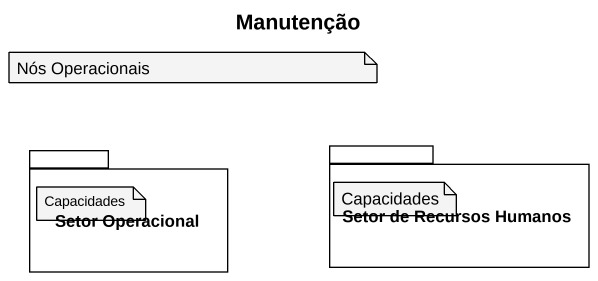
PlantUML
@startuml
title Manutenção
package "Setor Operacional" as Setor_Operacional {
}
package "Setor de Recursos Humanos" as Setor_de_Recursos_Humanos {
}
note as N1
  Nós Operacionais
end note
note as N2
  Capacidades
end note
note as N3
  Capacidades
end note
@enduml
